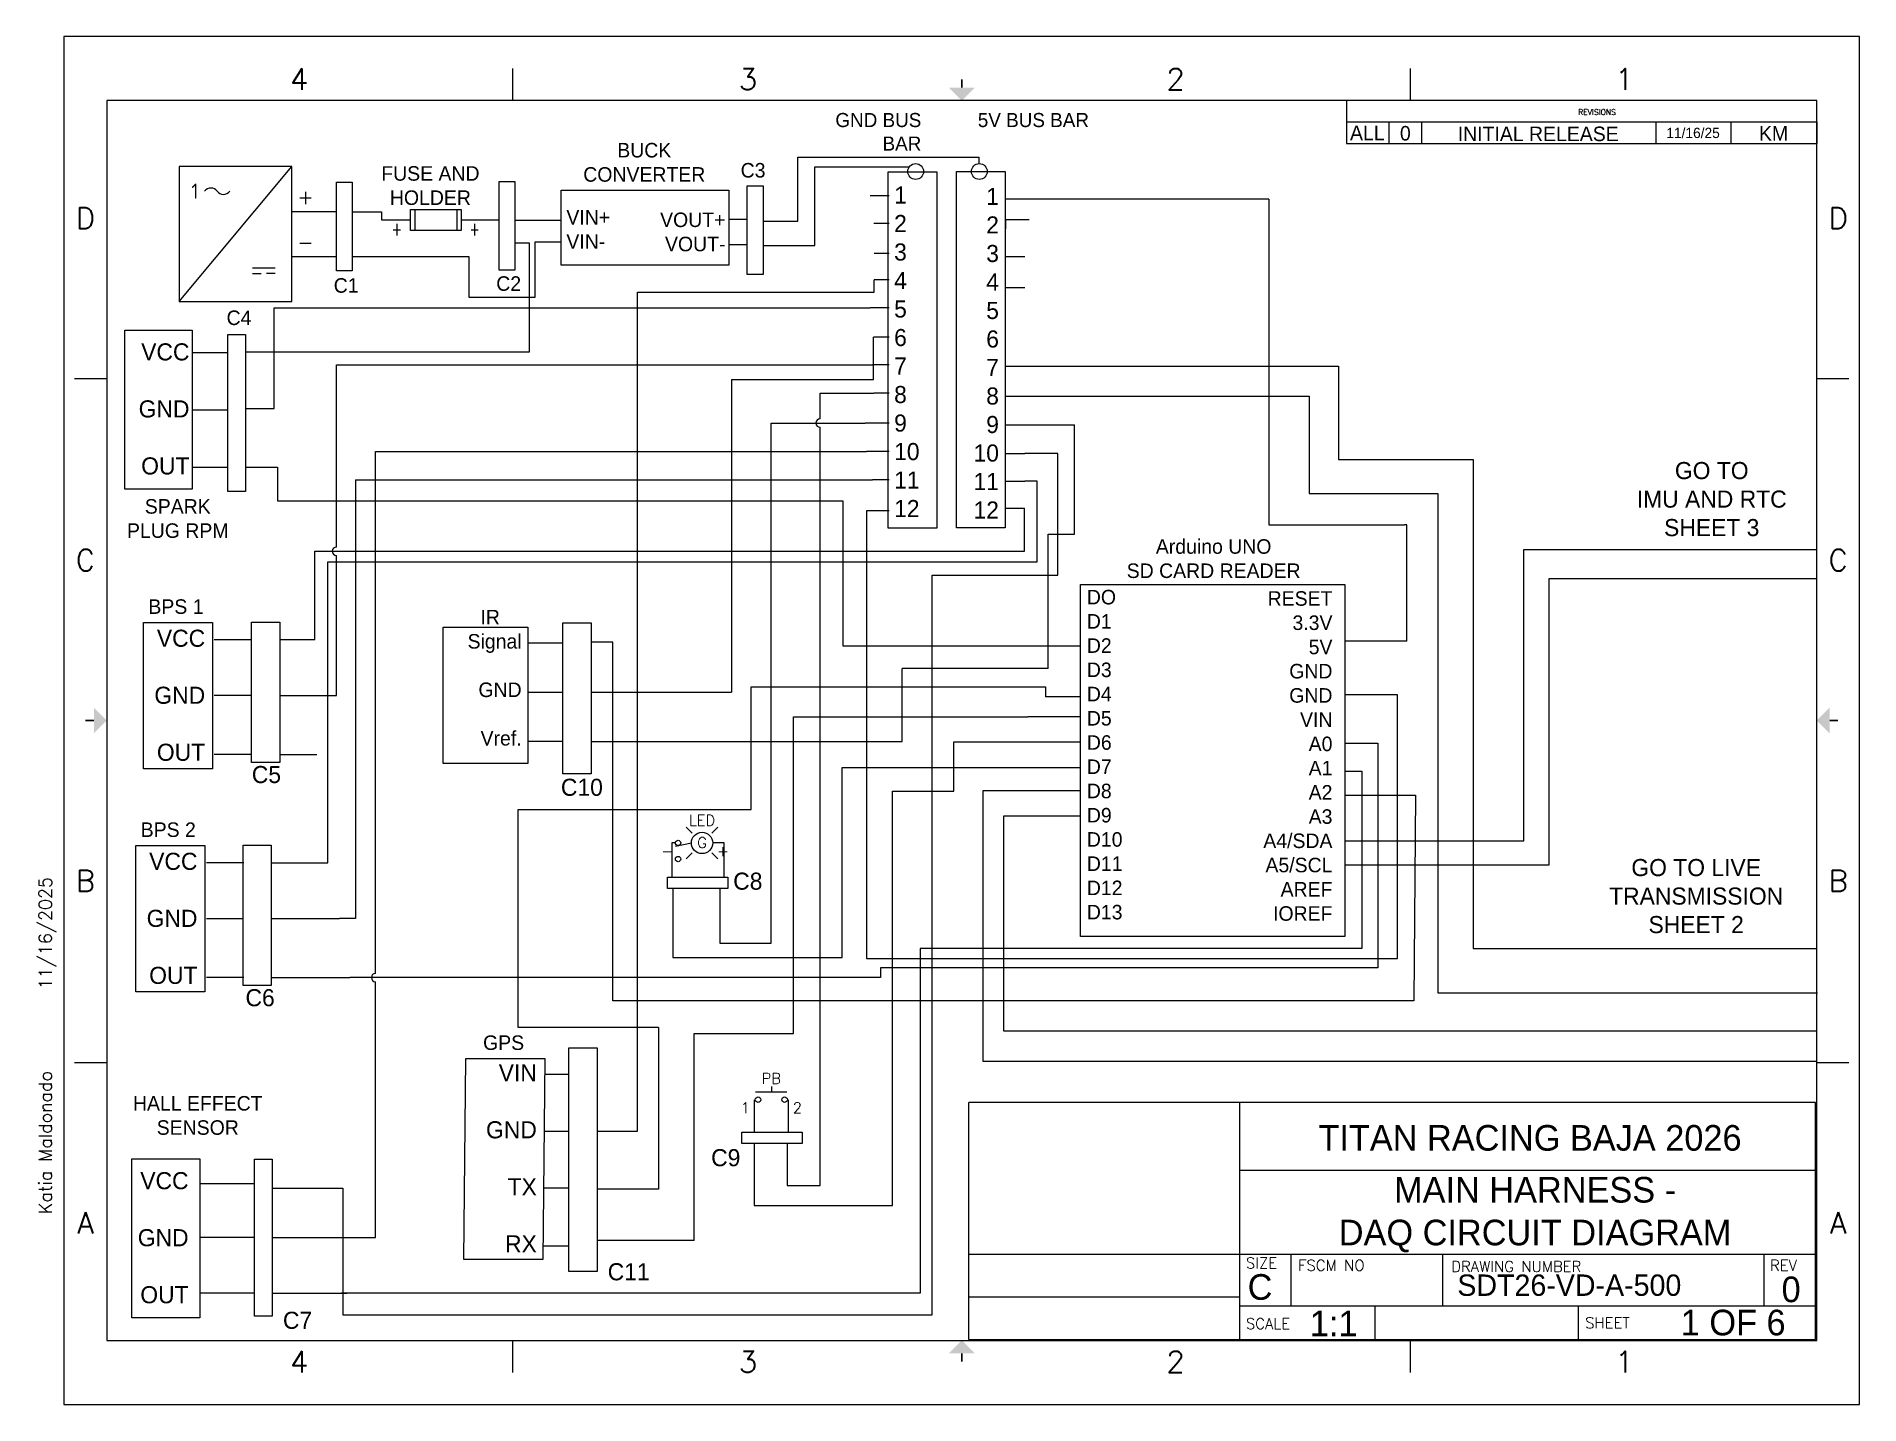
# Model space of a CAD drawing. Header units: inches. Extents: x -0.3 to 21, y 0 to 16.
import ezdxf
from ezdxf.enums import TextEntityAlignment as Align

# ---------------------------------------------------------------- set-up
doc = ezdxf.new("R2010")
doc.units = ezdxf.units.IN
doc.header["$MEASUREMENT"] = 0
for name, color, linetype in [('BLU_8AWG', 5, 'Continuous'), ('GRY_20AWG', 9, 'Continuous'), ('MISC', 2, 'Continuous'), ('SYMS', 7, 'Continuous'), ('TAGS', 250, 'Continuous'), ('TERMS', 5, 'Continuous'), ('Title Block', 7, 'Continuous'), ('Viewport', 7, 'Continuous'), ('W_12V_RED', 10, 'Continuous'), ('W_5V_ORANGE', 40, 'Continuous'), ('W_GND_BLACK', 250, 'Continuous'), ('W_SHIELD_GREEN', 3, 'Continuous'), ('W_SIG_PINK', 6, 'Continuous'), ('WHT_10AWG', 7, 'Continuous'), ('WHT_4AWG', 7, 'Continuous')]:
    doc.layers.add(name, color=color, linetype=linetype)
doc.styles.add('Roman', font='romans')
doc.styles.add('WD', font='romans.shx')
doc.styles.add('WD_IEC', font='isocp2.shx', dxfattribs={"width": 0.9, "height": 4})

# ---------------------------------------------------------------- blocks, each defined once
blk = doc.blocks.new('ANSI_border_C')
for p, q in [((20.5, 0.75), (20.5, 2.5)), ((14.25, 0.75), (20.5, 0.75))]:
    blk.add_line(p, q)
at = {"layer": 'Title Block'}
for p, q in [((0, 16), (0, 0)), ((21, 16), (0, 16)), ((21, 0), (21, 16)), ((5.25, 15.25), (5.25, 15.625)), ((15.75, 15.25), (15.75, 15.625)), ((0.5, 15.25), (0.5, 0.75)), ((20.5, 15.25), (0.5, 15.25)), ((15, 15.25), (15, 15)), ((20.5, 0.75), (20.5, 15.25)), ((15, 15), (20.5, 15)), ((0.125, 12), (0.5, 12)), ((20.5, 12), (20.875, 12)), ((0.125, 4), (0.5, 4)), ((20.5, 4), (20.875, 4)), ((0.5, 0.75), (20.5, 0.75)), ((5.25, 0.375), (5.25, 0.75)), ((15.75, 0.375), (15.75, 0.75)), ((0, 0), (21, 0))]:
    blk.add_line(p, q, dxfattribs=at)
at = {"layer": 'Title Block', "const_width": 0.02}
for points in [[(10.5, 15.5), (10.5, 15.4)], [(0.25, 8), (0.35, 8)], [(20.75, 8), (20.65, 8)], [(10.5, 0.5), (10.5, 0.6)]]:
    blk.add_lwpolyline(points, dxfattribs=at)
at = {"layer": 'Title Block'}
for points in [[(10.35, 15.4), (10.65, 15.4), (10.5, 15.25)], [(0.35, 7.85), (0.35, 8.15), (0.5, 8)], [(20.65, 7.85), (20.65, 8.15), (20.5, 8)], [(10.35, 0.6), (10.65, 0.6), (10.5, 0.75)]]:
    blk.add_solid(points, dxfattribs=at)
at = {"layer": 'Title Block', "style": 'Roman'}
for s, p in [('4', (2.75, 15.5)), ('3', (8, 15.5)), ('2', (13, 15.5)), ('1', (18.25, 15.5)), ('D', (0.25, 13.875)), ('D', (20.75, 13.875)), ('C', (0.25, 9.875)), ('C', (20.75, 9.875)), ('B', (0.25, 6.125)), ('B', (20.75, 6.125)), ('A', (0.25, 2.125)), ('A', (20.75, 2.125)), ('4', (2.75, 0.5)), ('3', (8, 0.5)), ('2', (13, 0.5)), ('1', (18.25, 0.5))]:
    blk.add_text(s, height=0.25, dxfattribs=at).set_placement(p, align=Align.MIDDLE_CENTER)
blk.add_text('REVISIONS', height=0.065, dxfattribs=at).set_placement((17.71, 15.083))
blk = doc.blocks.new('JIC_border_C')
blk.add_blockref('ANSI_border_C', (0, 0))
blk = doc.blocks.new('JIC_REVblock_C')
blk.add_line((0, 0), (0, -0.25))
at = {"layer": 'Title Block'}
for p, q in [((-5.5, 0), (-5.5, -0.25)), ((-5.5, 0), (0, 0)), ((-5, -0.25), (-5, 0)), ((-4.62, -0.25), (-4.62, 0)), ((-1.88, -0.25), (-1.88, 0)), ((-1, -0.25), (-1, 0)), ((-5.5, -0.25), (0, -0.25))]:
    blk.add_line(p, q, dxfattribs=at)
at = {"style": 'WD'}
for tag, p in [('ZONE', (-5.391, -0.16)), ('REV', (-4.92, -0.16)), ('DESCRIPTION', (-3.618, -0.16)), ('DATE', (-1.552, -0.16)), ('APPROVED', (-0.759, -0.16))]:
    blk.add_attdef(tag, p, '', height=0.065, dxfattribs=at)
at = {"style": 'WD', "flags": 1}
blk.add_attdef('WD_TB', (-4.505, -0.154), '', height=0.03, dxfattribs=at)
blk = doc.blocks.new('JIC_tblock_desc_C')
at = {"layer": 'Title Block'}
for p, q in [((-9.911, 2.784), (-0.008, 2.784)), ((-9.911, 0.008), (-9.911, 2.781)), ((-6.742, 0.008), (-6.742, 2.781)), ((-0.008, 0.008), (-0.008, 2.781)), ((-6.742, 1.989), (-0.008, 1.989)), ((-9.911, 1.006), (-0.008, 1.006)), ((-6.14, 0.404), (-6.14, 1.006)), ((-4.365, 0.404), (-4.365, 1.006)), ((-0.61, 0.404), (-0.61, 1.006)), ((-9.911, 0.507), (-6.742, 0.507)), ((-6.742, 0.404), (-0.008, 0.404)), ((-5.157, 0.008), (-5.157, 0.404)), ((-2.781, 0.008), (-2.781, 0.404)), ((-9.911, 0.008), (-0.008, 0.008))]:
    blk.add_line(p, q, dxfattribs=at)
at = {"color": 0, "style": 'Roman', "flags": 8}
for tag, p in [('FNAME', (-20.636, 6.819)), ('REVDATE', (-20.636, 4.106)), ('USER', (-20.636, 1.477))]:
    blk.add_attdef(tag, p, '', height=0.15, rotation=90, dxfattribs=at)
at = {"layer": 'Title Block', "style": 'WD'}
for s, height, p in [('SIZE', 0.1268, (-6.669, 0.966)), ('FSCM NO', 0.1268, (-6.059, 0.939)), ('DRAWING NUMBER', 0.12676, (-4.268, 0.926)), ('REV', 0.1268, (-0.54, 0.939)), ('SCALE', 0.1268, (-6.669, 0.258)), ('SHEET', 0.1268, (-2.702, 0.267))]:
    blk.add_text(s, height=height, dxfattribs=at).set_placement(p, align=Align.TOP_LEFT)
for tag, p in [('PROJDESC', (-3.375, 2.385)), ('TITLE1', (-3.375, 1.743)), ('TITLE2', (-3.375, 1.252))]:
    blk.add_attdef(tag, text='', height=0.127, dxfattribs=at).set_placement(p, align=Align.CENTER)
for tag, p in [('FSCM_NO', (-5.396, 0.541)), ('DWG_NO', (-2.636, 0.541)), ('SIZE', (-6.603, 0.515)), ('REV', (-0.427, 0.488)), ('SCALE', (-5.766, 0.117)), ('SHEET', (-1.407, 0.155))]:
    blk.add_attdef(tag, p, '', height=0.103, dxfattribs=at)
at = {"layer": 'Title Block', "style": 'WD', "flags": 1}
blk.add_attdef('WD_TB', (-8.833, 0.289), '', height=0.136, dxfattribs=at)
blk = doc.blocks.new('HPW1_1PH')
for p, q in [((0, -0.967), (0.967, 0.193)), ((0.629, -0.677), (0.823, -0.677)), ((0.629, -0.725), (0.702, -0.725)), ((0.823, -0.725), (0.75, -0.725))]:
    blk.add_line(p, q)
blk.add_lwpolyline([(0.967, 0.193), (0, 0.193), (0, -0.967), (0.967, -0.967)], close=True)
for centre, start, end in [((0.271, -0.06), 36.8699, 143.1301), ((0.379, 0.021), 216.8699, 323.1301)]:
    blk.add_arc(centre, 0.0677, start, end)
at = {"style": 'WD_IEC'}
blk.add_text('1', height=0.13, dxfattribs=at).set_placement((0.163, -0.019), align=Align.MIDDLE_RIGHT)
at = {"style": 'WD', "width": 0.7}
for tag, p in [('INST', (0.484, 0.656)), ('LOC', (0.484, 0.469)), ('RATING1', (0.484, -1.188)), ('DESC1', (0.484, -1.375)), ('DESC2', (0.484, -1.562)), ('DESC3', (0.484, -1.75))]:
    blk.add_attdef(tag, text='', height=0.125, dxfattribs=at).set_placement(p, align=Align.CENTER)
at = {"style": 'WD'}
blk.add_attdef('TAG1', text='', height=0.125, dxfattribs=at).set_placement((0.484, 0.281), align=Align.CENTER)
at = {"style": 'WD', "flags": 8}
for tag, p in [('TERM01', (-0.062, 0.062)), ('TERM02', (-0.062, -0.325)), ('TERM03', (-0.062, -0.712))]:
    blk.add_attdef(tag, text='', height=0.125, dxfattribs=at).set_placement(p, align=Align.RIGHT)
at = {"style": 'WD', "flags": 9}
for tag, p in [('MFG', (0.484, 0.16)), ('ASSYCODE', (0.484, 0.114)), ('FAMILY', (0.484, 0.09)), ('CAT', (0.484, 0.138))]:
    blk.add_attdef(tag, text='', height=0.0155, dxfattribs=at).set_placement(p, align=Align.CENTER)
at = {"style": 'WD'}
for tag, p, height, flags in [('X4TERM01', (0, 0), 0.0193, 1), ('TERM04', (1.014, -0.132), 0.125, 8), ('X1TERM04', (0.967, -0.193), 0.0193, 1), ('X4TERM02', (0, -0.387), 0.0193, 1), ('TERM05', (1.014, -0.519), 0.125, 8), ('X1TERM05', (0.967, -0.58), 0.0193, 1), ('X4TERM03', (0, -0.774), 0.0193, 1)]:
    blk.add_attdef(tag, p, '', height=height, dxfattribs=dict(at, flags=flags))
blk = doc.blocks.new('HFU1')
for p, q in [((-0.188, -0.078), (-0.188, 0.078)), ((-0.188, 0.078), (0.188, 0.078)), ((-0.156, 0.078), (-0.156, -0.078)), ((0.156, 0.078), (0.156, -0.078)), ((0.188, 0.078), (0.188, -0.078)), ((0.188, -0.078), (-0.188, -0.078))]:
    blk.add_line(p, q)
at = {"style": 'WD', "width": 0.7}
for tag, p in [('INST', (0, 0.422)), ('LOC', (0, 0.266)), ('TAG1', (0, 0.125))]:
    blk.add_attdef(tag, text='', height=0.125, dxfattribs=at).set_placement(p, align=Align.CENTER)
at = {"linetype": 'Continuous', "style": 'WD', "flags": 9}
for tag, p in [('ASSYCODE', (0.157, 0.251)), ('MFG', (0.156, 0.083)), ('CAT', (0.156, 0.102))]:
    blk.add_attdef(tag, text='', height=0.01, dxfattribs=at).set_placement(p, align=Align.CENTER)
at = {"style": 'WD'}
for tag, p, height, flags in [('X4TERM01', (-0.188, 0), 0.0109, 1), ('FAMILY', (0.129, 0.108), 0.01, 9), ('X1TERM02', (0.188, 0), 0.0109, 1)]:
    blk.add_attdef(tag, p, '', height=height, dxfattribs=dict(at, flags=flags))
at = {"style": 'WD', "width": 0.7}
blk.add_attdef('RATING1', text='', height=0.0938, dxfattribs=at).set_placement((0, 0), align=Align.MIDDLE_CENTER)
at = {"style": 'WD'}
for tag, p in [('X2LINK', (0, 0.109)), ('X8LINK', (0, -0.109))]:
    blk.add_attdef(tag, p, '', height=0.01, dxfattribs=at)
at = {"linetype": 'Continuous', "style": 'WD', "width": 0.7, "flags": 8}
blk.add_attdef('TERM01', text='', height=0.1, dxfattribs=at).set_placement((-0.25, -0.016), align=Align.TOP_RIGHT)
blk.add_attdef('TERM02', text='', height=0.1, dxfattribs=at).set_placement((0.25, -0.016), align=Align.TOP_LEFT)
at = {"style": 'WD', "width": 0.7}
for tag, p in [('DESC1', (0.047, -0.234)), ('DESC2', (0.047, -0.391)), ('DESC3', (0.047, -0.547))]:
    blk.add_attdef(tag, text='', height=0.125, dxfattribs=at).set_placement(p, align=Align.MIDDLE_LEFT)
blk = doc.blocks.new('HLT1GP')
for p, q in [((-0.115, 0.115), (-0.186, 0.186)), ((0.115, 0.115), (0.186, 0.186)), ((-0.125, -0.003), (-0.31, -0.043)), ((-0.115, -0.115), (-0.186, -0.186)), ((0.115, -0.115), (0.186, -0.186))]:
    blk.add_line(p, q)
for centre, radius in [((-0.281, 0), 0.0312), ((0, 0), 0.125), ((-0.281, -0.188), 0.0312)]:
    blk.add_circle(centre, radius)
at = {"style": 'WD', "width": 0.7}
for tag, p in [('INST', (0.006, 0.528)), ('LOC', (0.006, 0.359))]:
    blk.add_attdef(tag, text='', height=0.125, dxfattribs=at).set_placement(p, align=Align.CENTER)
at = {"style": 'WD'}
for tag, p in [('TAG1', (0, 0.202)), ('COLOR', (0, -0.058))]:
    blk.add_attdef(tag, text='', height=0.125, dxfattribs=at).set_placement(p, align=Align.CENTER)
at = {"style": 'WD', "flags": 1}
for tag, p in [('X4TERM01', (-0.312, 0)), ('X1TERM02', (0.125, 0)), ('X4TERM03', (-0.312, -0.188))]:
    blk.add_attdef(tag, p, '', height=0.0125, dxfattribs=at)
at = {"linetype": 'Continuous', "style": 'WD', "flags": 9}
blk.add_attdef('ASSYCODE', text='', height=0.01, dxfattribs=at).set_placement((0, 0.099), align=Align.CENTER)
at = {"style": 'WD', "flags": 9}
blk.add_attdef('FAMILY', text='', height=0.01, dxfattribs=at).set_placement((-0.005, 0.161), align=Align.CENTER)
at = {"linetype": 'Continuous', "style": 'WD', "flags": 1}
for tag, p in [('MFG', (0, 0.121)), ('CAT', (0, 0.14))]:
    blk.add_attdef(tag, text='', height=0.01, dxfattribs=at).set_placement(p, align=Align.MIDDLE)
at = {"style": 'WD'}
for tag, p, width in [('DESC1', (1.125, 0), 0.9), ('WDTAGALT', (1.125, -0.312), 0.7)]:
    blk.add_attdef(tag, p, '', height=0.125, dxfattribs=dict(at, width=width))
at = {"linetype": 'Continuous', "style": 'WD', "flags": 8}
for tag, p in [('TERM01', (-0.338, -0.031)), ('TERM03', (-0.338, -0.219))]:
    blk.add_attdef(tag, text='', height=0.125, dxfattribs=at).set_placement(p, align=Align.TOP_RIGHT)
blk.add_attdef('TERM02', text='', height=0.125, dxfattribs=at).set_placement((0.175, -0.031), align=Align.TOP_LEFT)
at = {"style": 'WD', "width": 0.9}
blk.add_attdef('DESC2', text='', height=0.125, dxfattribs=at).set_placement((1.125, -0.031), align=Align.TOP_LEFT)
blk = doc.blocks.new('HPB11')
for p, q in [((-0.185, 0.094), (0.18, 0.094)), ((0, 0.156), (0, 0.094))]:
    blk.add_line(p, q)
for centre in [(-0.155, 0), (0.155, 0)]:
    blk.add_circle(centre, 0.0322)
at = {"style": 'WD', "width": 0.7}
for tag, p in [('INST', (0, 0.826)), ('LOC', (0, 0.656)), ('DESC1', (0, 0.5)), ('DESC2', (0, 0.344)), ('XREF', (0, -0.219))]:
    blk.add_attdef(tag, text='', height=0.125, dxfattribs=at).set_placement(p, align=Align.CENTER)
at = {"style": 'WD'}
blk.add_attdef('TAG1', text='', height=0.125, dxfattribs=at).set_placement((0, 0.188), align=Align.CENTER)
for tag, p in [('X2LINK', (0, 0.219)), ('X8LINK', (0, 0))]:
    blk.add_attdef(tag, p, '', height=0.01, dxfattribs=at)
for tag, p, flags in [('X4TERM01', (-0.188, 0), 1), ('X1TERM02', (0.188, 0), 1), ('FAMILY', (0.205, 0.152), 9), ('CONTACT', (0.205, 0.136), 1)]:
    blk.add_attdef(tag, p, '', height=0.01, dxfattribs=dict(at, flags=flags))
at = {"linetype": 'Continuous', "style": 'WD', "flags": 9}
for tag, p in [('ASSYCODE', (0.23, 0.071)), ('MFG', (0.228, 0.089)), ('CAT', (0.23, 0.108))]:
    blk.add_attdef(tag, text='', height=0.01, dxfattribs=at).set_placement(p, align=Align.CENTER)
at = {"linetype": 'Continuous', "style": 'WD', "flags": 8}
blk.add_attdef('TERM01', text='', height=0.125, dxfattribs=at).set_placement((-0.25, -0.031), align=Align.TOP_RIGHT)
blk.add_attdef('TERM02', text='', height=0.125, dxfattribs=at).set_placement((0.25, -0.031), align=Align.TOP_LEFT)

msp = doc.modelspace()

# ---------------------------------------------------------------- linework, layer by layer
for points in [[(9.64, 14.415), (10.21, 14.415), (10.21, 10.251), (9.64, 10.251)], [(10.437, 14.419), (11.008, 14.419), (11.008, 10.255), (10.437, 10.255)], [(5.814, 14.204), (7.776, 14.204), (7.776, 13.324), (5.814, 13.324)]]:
    msp.add_lwpolyline(points, close=True)
for centre in [(9.961, 14.42), (10.706, 14.421)]:
    msp.add_circle(centre, 0.0924)
at = {"layer": 'BLU_8AWG'}
msp.add_line((1.501, 10.962), (1.918, 10.962), dxfattribs=at)
at = {"layer": 'GRY_20AWG'}
for p, q in [((11.011, 13.857), (11.011, 13.75)), ((20.502, 9.999), (20.502, 10.025)), ((7.151, 6.568), (7.109, 6.568)), ((7.723, 6.568), (7.588, 6.568)), ((5.621, 3.864), (5.9, 3.864))]:
    msp.add_line(p, q, dxfattribs=at)
at = {"layer": 'SYMS'}
for points in [[(3.188, 14.297), (3.372, 14.297), (3.372, 13.26), (3.188, 13.26)], [(5.088, 14.305), (5.272, 14.305), (5.272, 13.268), (5.088, 13.268)], [(7.992, 14.255), (8.177, 14.255), (8.177, 13.218), (7.992, 13.218)], [(1.915, 12.514), (2.122, 12.514), (2.122, 10.679), (1.915, 10.679)], [(2.192, 9.151), (2.523, 9.151), (2.523, 7.509), (2.192, 7.509)], [(4.435, 9.091), (5.426, 9.091), (5.426, 7.497), (4.435, 7.497)], [(5.833, 9.142), (6.164, 9.142), (6.164, 7.377), (5.833, 7.377)], [(2.094, 6.541), (2.425, 6.541), (2.425, 4.899), (2.094, 4.899)], [(7.059, 6.167), (7.764, 6.167), (7.764, 6.036), (7.059, 6.036)], [(5.905, 4.172), (6.236, 4.172), (6.236, 1.557), (5.905, 1.557)], [(4.701, 4.048), (5.623, 4.048), (5.599, 1.698), (4.677, 1.698)], [(7.929, 3.184), (8.634, 3.184), (8.634, 3.053), (7.929, 3.053)], [(2.227, 2.869), (2.434, 2.869), (2.434, 1.034), (2.227, 1.034)]]:
    msp.add_lwpolyline(points, close=True, dxfattribs=at)
at = {"layer": 'W_12V_RED'}
for p, q in [((2.666, 13.954), (3.185, 13.954)), ((3.372, 13.95), (3.713, 13.95)), ((3.713, 13.95), (3.713, 13.855)), ((3.713, 13.855), (4.054, 13.855)), ((4.644, 13.855), (5.084, 13.855)), ((5.272, 13.852), (5.814, 13.852)), ((5.443, 13.583), (5.272, 13.583)), ((5.443, 12.311), (5.443, 13.583)), ((1.501, 12.305), (1.914, 12.305)), ((2.122, 12.311), (5.443, 12.311))]:
    msp.add_line(p, q, dxfattribs=at)
at = {"layer": 'W_5V_ORANGE'}
for p, q in [((8.582, 13.839), (8.582, 14.589)), ((8.582, 14.589), (10.701, 14.589)), ((10.701, 14.589), (10.701, 14.513)), ((14.091, 14.099), (11.007, 14.099)), ((14.091, 14.099), (14.091, 10.289)), ((7.776, 13.863), (7.988, 13.863)), ((8.177, 13.839), (8.582, 13.839)), ((11.287, 13.857), (11.011, 13.857)), ((11.008, 13.428), (11.237, 13.428)), ((11.008, 13.063), (11.237, 13.063)), ((11.008, 12.143), (14.906, 12.143)), ((14.906, 12.143), (14.906, 11.052)), ((11.008, 11.794), (14.564, 11.794)), ((14.564, 11.794), (14.564, 10.654)), ((11.008, 11.458), (11.819, 11.458)), ((11.819, 10.179), (11.819, 11.458)), ((11.008, 11.122), (11.237, 11.122)), ((11.623, 11.122), (11.237, 11.122)), ((11.623, 9.7), (11.623, 11.122)), ((14.906, 11.052), (16.481, 11.052)), ((16.481, 11.052), (16.481, 5.334)), ((11.008, 10.798), (11.237, 10.798)), ((11.381, 10.798), (11.237, 10.798)), ((11.381, 9.856), (11.381, 10.798)), ((11.008, 10.482), (11.233, 10.482)), ((11.233, 9.979), (11.233, 10.482)), ((14.564, 10.654), (16.067, 10.654)), ((16.067, 10.654), (16.067, 4.814)), ((14.091, 10.289), (15.677, 10.289)), ((15.706, 10.289), (15.677, 10.289)), ((15.706, 8.927), (15.706, 10.289)), ((11.509, 8.61), (11.509, 10.179)), ((11.509, 10.179), (11.819, 10.179)), ((2.935, 8.946), (2.935, 9.979)), ((2.935, 9.979), (11.233, 9.979)), ((3.087, 6.336), (3.087, 9.856)), ((3.087, 9.856), (11.381, 9.856)), ((10.155, 1.05), (10.155, 9.7)), ((10.155, 9.7), (11.623, 9.7)), ((1.757, 8.949), (2.193, 8.949)), ((2.522, 8.946), (2.935, 8.946)), ((15.706, 8.927), (14.976, 8.927)), ((11.509, 8.61), (9.804, 8.61)), ((9.804, 8.323), (9.804, 8.61)), ((9.804, 7.755), (9.804, 8.323)), ((5.422, 7.759), (5.831, 7.759)), ((6.164, 7.755), (9.804, 7.755)), ((1.667, 6.34), (2.103, 6.34)), ((2.432, 6.336), (3.087, 6.336)), ((16.481, 5.334), (20.497, 5.334)), ((16.067, 4.814), (20.509, 4.814)), ((1.59, 2.587), (2.225, 2.587)), ((2.434, 2.532), (3.261, 2.532)), ((3.261, 2.532), (3.261, 1.05)), ((3.261, 1.05), (10.155, 1.05))]:
    msp.add_line(p, q, dxfattribs=at)
at = {"layer": 'W_GND_BLACK'}
for p, q in [((8.783, 13.555), (8.783, 14.474)), ((8.783, 14.474), (9.888, 14.474)), ((9.653, 14.137), (9.429, 14.137)), ((9.653, 13.814), (9.47, 13.814)), ((5.512, 13.598), (5.808, 13.598)), ((5.512, 12.951), (5.512, 13.598)), ((7.776, 13.566), (7.992, 13.566)), ((8.177, 13.555), (8.783, 13.555)), ((9.653, 13.46), (9.477, 13.46)), ((2.666, 13.427), (3.185, 13.427)), ((3.372, 13.426), (4.735, 13.426)), ((4.735, 13.426), (4.735, 12.951)), ((6.708, 3.196), (6.708, 13.009)), ((6.708, 13.009), (9.477, 13.009)), ((9.653, 13.153), (9.477, 13.153)), ((9.477, 13.009), (9.477, 13.153)), ((2.457, 11.649), (2.457, 12.827)), ((2.457, 12.827), (9.429, 12.827)), ((4.735, 12.951), (5.512, 12.951)), ((9.653, 12.827), (9.429, 12.827)), ((9.653, 12.485), (9.469, 12.485)), ((9.469, 11.99), (9.469, 12.485)), ((3.188, 10.029), (3.188, 12.159)), ((3.188, 12.159), (9.457, 12.159)), ((9.653, 12.159), (9.457, 12.159)), ((7.806, 11.99), (9.469, 11.99)), ((7.806, 11.99), (7.806, 8.33)), ((8.844, 11.529), (8.844, 11.829)), ((8.844, 11.829), (9.473, 11.829)), ((9.653, 11.829), (9.473, 11.829)), ((1.501, 11.634), (1.917, 11.634)), ((2.122, 11.649), (2.457, 11.649)), ((8.271, 5.397), (8.271, 11.479)), ((8.271, 11.479), (9.369, 11.479)), ((8.844, 2.562), (8.844, 11.429)), ((9.653, 11.479), (9.369, 11.479)), ((3.645, 5.043), (3.645, 11.146)), ((3.645, 11.146), (9.385, 11.146)), ((9.653, 11.146), (9.385, 11.146)), ((3.409, 10.816), (9.457, 10.816)), ((3.409, 10.816), (3.409, 5.683)), ((9.653, 10.816), (9.457, 10.816)), ((9.653, 10.451), (9.385, 10.451)), ((9.385, 10.451), (9.385, 5.217)), ((3.188, 8.293), (3.188, 9.929)), ((5.421, 8.331), (5.829, 8.331)), ((6.164, 8.33), (7.806, 8.33)), ((1.757, 8.296), (2.187, 8.296)), ((2.523, 8.293), (3.188, 8.293)), ((15.453, 8.3), (14.978, 8.3)), ((15.595, 8.3), (15.453, 8.3)), ((15.595, 5.217), (15.595, 8.3)), ((7.723, 6.169), (7.723, 6.568)), ((7.671, 6.036), (7.671, 5.397)), ((1.667, 5.686), (2.098, 5.686)), ((2.433, 5.683), (3.224, 5.683)), ((3.409, 5.683), (3.224, 5.683)), ((7.671, 5.397), (8.271, 5.397)), ((9.385, 5.217), (15.595, 5.217)), ((3.645, 1.952), (3.645, 4.943)), ((8.468, 3.565), (8.468, 3.184)), ((5.614, 3.198), (5.9, 3.198)), ((6.236, 3.196), (6.708, 3.196)), ((8.458, 3.053), (8.458, 2.562)), ((8.458, 2.562), (8.844, 2.562)), ((1.59, 1.959), (2.229, 1.959)), ((2.434, 1.952), (3.645, 1.952))]:
    msp.add_line(p, q, dxfattribs=at)
for centre in [(8.844, 11.479), (3.188, 9.979), (3.645, 4.993)]:
    msp.add_arc(centre, 0.05, 90, 270, dxfattribs=at)
at = {"layer": 'W_SHIELD_GREEN'}
for p, q in [((2.122, 10.963), (2.498, 10.963)), ((2.498, 10.963), (2.498, 10.571)), ((2.498, 10.571), (9.111, 10.571)), ((9.111, 10.571), (9.111, 8.872)), ((9.111, 8.872), (11.889, 8.872))]:
    msp.add_line(p, q, dxfattribs=at)
at = {"layer": 'W_SIG_PINK'}
for p, q in [((17.072, 6.591), (17.072, 9.999)), ((17.072, 9.999), (20.502, 9.999)), ((17.371, 6.313), (17.371, 9.659)), ((17.371, 9.659), (20.494, 9.659)), ((5.426, 8.909), (5.83, 8.909)), ((6.42, 8.916), (6.165, 8.916)), ((6.42, 7.967), (6.42, 8.916)), ((8.037, 6.958), (8.037, 8.395)), ((8.037, 8.395), (11.48, 8.395)), ((11.48, 8.395), (11.48, 8.278)), ((11.889, 8.278), (11.48, 8.278)), ((6.42, 4.72), (6.42, 7.965)), ((8.533, 4.338), (8.533, 8.042)), ((8.533, 8.042), (11.274, 8.042)), ((11.889, 8.042), (11.274, 8.042)), ((10.408, 7.174), (10.408, 7.752)), ((10.408, 7.752), (11.885, 7.752)), ((14.979, 7.735), (15.368, 7.735)), ((15.368, 7.735), (15.368, 5.106)), ((1.757, 7.607), (2.192, 7.607)), ((2.523, 7.602), (2.959, 7.602)), ((9.103, 5.227), (9.103, 7.451)), ((9.103, 7.451), (11.887, 7.451)), ((14.979, 7.406), (15.181, 7.406)), ((15.181, 7.406), (15.181, 5.334)), ((9.69, 2.328), (9.69, 7.174)), ((9.69, 7.174), (10.408, 7.174)), ((11.889, 7.177), (10.746, 7.177)), ((10.746, 7.177), (10.746, 4.015)), ((14.979, 7.128), (15.806, 7.128)), ((15.806, 7.128), (15.789, 4.72)), ((5.313, 4.41), (5.313, 6.958)), ((5.313, 6.958), (8.037, 6.958)), ((11.889, 6.883), (10.987, 6.883)), ((10.987, 6.883), (10.987, 4.371)), ((7.109, 6.568), (7.109, 6.171)), ((14.979, 6.591), (17.072, 6.591)), ((14.979, 6.313), (17.371, 6.313)), ((7.12, 6.036), (7.12, 5.227)), ((15.181, 5.334), (10.012, 5.334)), ((10.012, 5.334), (10.012, 1.304)), ((7.12, 5.227), (9.103, 5.227)), ((1.667, 4.998), (2.102, 4.998)), ((2.433, 4.993), (3.344, 4.993)), ((9.55, 4.993), (3.344, 4.993)), ((15.368, 5.106), (9.55, 5.106)), ((9.55, 5.106), (9.55, 4.993)), ((15.789, 4.72), (6.42, 4.72)), ((6.955, 4.41), (5.313, 4.41)), ((6.955, 4.41), (6.955, 2.518)), ((7.372, 1.917), (7.372, 4.338)), ((7.372, 4.338), (8.533, 4.338)), ((10.987, 4.371), (20.5, 4.371)), ((10.746, 4.015), (20.494, 4.015)), ((8.077, 3.374), (8.077, 3.565)), ((8.077, 3.184), (8.077, 3.374)), ((8.073, 3.053), (8.073, 2.328)), ((5.607, 2.535), (5.903, 2.535)), ((6.955, 2.518), (6.236, 2.518)), ((8.073, 2.328), (9.69, 2.328)), ((5.6, 1.855), (5.903, 1.855)), ((7.372, 1.917), (6.238, 1.917)), ((1.59, 1.308), (2.222, 1.308)), ((2.434, 1.304), (3.31, 1.304)), ((3.949, 1.304), (3.246, 1.304)), ((10.012, 1.304), (3.949, 1.304))]:
    msp.add_line(p, q, dxfattribs=at)
at = {"layer": 'WHT_10AWG'}
for points in [[(0.931, 9.148), (1.738, 9.148), (1.738, 7.435), (0.931, 7.435)], [(0.841, 6.538), (1.648, 6.538), (1.648, 4.826), (0.841, 4.826)]]:
    msp.add_lwpolyline(points, close=True, dxfattribs=at)
at = {"layer": 'WHT_4AWG'}
for points in [[(0.71, 12.565), (1.501, 12.565), (1.501, 10.706), (0.71, 10.706)], [(11.889, 9.59), (14.979, 9.59), (14.979, 5.473), (11.889, 5.473)], [(0.793, 2.873), (1.59, 2.873), (1.59, 1.013), (0.793, 1.013)]]:
    msp.add_lwpolyline(points, close=True, dxfattribs=at)

# ---------------------------------------------------------------- block references
msp.add_blockref('JIC_REVblock_C', (20.5, 15))
ref = msp.add_blockref('JIC_tblock_desc_C', (20.493, 0.752))
ref.add_attrib('USER', 'Katia Maldonado', (-0.143, 2.229), dxfattribs={"color": 0, "height": 0.15, "rotation": 90, "style": 'Roman', "flags": 8})
ref.add_attrib('REVDATE', '11/16/2025', (-0.143, 4.858), dxfattribs={"color": 0, "height": 0.15, "rotation": 90, "style": 'Roman', "flags": 8})
at = {"layer": 'SYMS'}
ref = msp.add_blockref('HPW1_1PH', (1.349, 14.217), dxfattribs=dict(at, xscale=1.362109666084482, yscale=1.362109666084482, zscale=1.362109666084482))
ref.add_attrib('TERM04', '+', (2.73, 14.038), dxfattribs={"layer": 'TERMS', "height": 0.17, "style": 'WD', "flags": 8})
ref.add_attrib('TERM05', '-', (2.73, 13.511), dxfattribs={"layer": 'TERMS', "height": 0.17, "style": 'WD', "flags": 8})
ref = msp.add_blockref('HFU1', (4.349, 13.855), dxfattribs=dict(at, xscale=1.572739187418087, yscale=1.572739187418087, zscale=1.572739187418087))
ref.add_attrib('TERM02', '+', dxfattribs={"layer": 'TERMS', "linetype": 'Continuous', "height": 0.157, "style": 'WD', "width": 0.7, "flags": 8}).set_placement((4.742, 13.83), align=Align.TOP_LEFT)
ref.add_attrib('TERM01', '+', dxfattribs={"layer": 'TERMS', "linetype": 'Continuous', "height": 0.157, "style": 'WD', "width": 0.7, "flags": 8}).set_placement((3.955, 13.83), align=Align.TOP_RIGHT)
ref = msp.add_blockref('HLT1GP', (7.463, 6.568), dxfattribs=at)
ref.add_attrib('TERM02', '+', dxfattribs={"layer": 'TERMS', "linetype": 'Continuous', "height": 0.125, "style": 'WD', "flags": 8}).set_placement((7.638, 6.537), align=Align.TOP_LEFT)
ref.add_attrib('TERM01', '-', dxfattribs={"layer": 'TERMS', "linetype": 'Continuous', "height": 0.125, "style": 'WD', "flags": 8}).set_placement((7.125, 6.537), align=Align.TOP_RIGHT)
ref.add_attrib('TAG1', 'LED', dxfattribs={"layer": 'TAGS', "height": 0.125, "style": 'WD'}).set_placement((7.463, 6.77), align=Align.CENTER)
ref.add_attrib('COLOR', 'G', dxfattribs={"layer": 'MISC', "height": 0.125, "style": 'WD'}).set_placement((7.463, 6.51), align=Align.CENTER)
ref = msp.add_blockref('HPB11', (8.273, 3.565), dxfattribs=at)
ref.add_attrib('TAG1', 'PB', dxfattribs={"layer": 'TAGS', "height": 0.125, "style": 'WD'}).set_placement((8.273, 3.752), align=Align.CENTER)
ref.add_attrib('TERM02', '2', dxfattribs={"layer": 'TERMS', "linetype": 'Continuous', "height": 0.125, "style": 'WD', "flags": 8}).set_placement((8.523, 3.533), align=Align.TOP_LEFT)
ref.add_attrib('TERM01', '1', dxfattribs={"layer": 'TERMS', "linetype": 'Continuous', "height": 0.125, "style": 'WD', "flags": 8}).set_placement((8.023, 3.533), align=Align.TOP_RIGHT)
at = {"layer": 'Viewport'}
msp.add_blockref('JIC_border_C', (0, 0), dxfattribs=at)

# ---------------------------------------------------------------- texts
at = {"layer": 'TAGS', "attachment_point": 1}
for s, width, gutter_width, heights, insert, char_height in [('\\pxqr;GND BUS BAR', 1.16928, 1, [0], (8.858, 15.105), 0.165), ('\\pxql;5V BUS BAR', 1.57588, 1, [0], (10.688, 15.105), 0.165), ('ALL', 0.47497, 1, [0], (15.041, 14.957), 0.17), ('\\pxqc;0', 0.35192, 1, [0], (15.512, 14.953), 0.17), ('\\pxqc;INITIAL RELEASE', 2.6902, 1, [0], (15.897, 14.946), 0.17), ('\\pxqc;11/16/25', 0.84826, 1, [0.175], (18.629, 14.932), 0.12), ('\\pxqc;KM', 0.95421, 1, [0], (19.517, 14.951), 0.17), ('C3', 0.24073, 1, [0], (7.914, 14.52), 0.17), ('C1', 0.24073, 1, [0], (3.155, 13.173), 0.17), ('C2', 0.24073, 1, [0], (5.056, 13.195), 0.17), ('C4', 0.24073, 1, [0], (1.902, 12.795), 0.17), ('\\pxqc;GO TO\\PIMU AND RTC\\PSHEET 3', 2.84846, 1.691, [1.001], (17.847, 11.023), 0.2), ('\\pxqc;SPARK \\PPLUG RPM', 1.48753, 1, [0], (0.587, 10.589), 0.17), ('\\pxqc;Arduino UNO ^JSD CARD READER', 3.24608, 1, [0], (11.823, 10.12), 0.17), ('\\pxqc;BPS 1', 0.88344, 1, [0], (0.868, 9.417), 0.17), ('\\pxqc;IR', 0.88344, 1, [0], (4.543, 9.294), 0.17), ('C5', 0.24073, 1, [0], (2.197, 7.468), 0.2), ('C10', 0.24073, 1, [0], (5.812, 7.319), 0.2), ('\\pxqc;BPS 2', 0.88344, 1, [0], (0.778, 6.808), 0.17), ('C8', 0.24073, 1, [0], (7.827, 6.221), 0.2), ('\\pxqc;GO TO LIVE\\PTRANSMISSION\\PSHEET 2', 2.84846, 1.691, [1.001], (17.665, 6.38), 0.2), ('C6', 0.24073, 1, [0], (2.123, 4.858), 0.2), ('\\pxqc;GPS', 0.88344, 1, [0], (4.7, 4.317), 0.17), ('\\pxqc;HALL EFFECT\\PSENSOR', 1.90204, 1, [0], (0.614, 3.608), 0.17), ('\\pxqc;TITAN RACING BAJA 2026', 6.65558, 1, [0.745], (13.818, 3.269), 0.3), ('C9', 0.24073, 1, [0], (7.569, 2.987), 0.2), ('\\pxqc;MAIN HARNESS -\\PDAQ CIRCUIT DIAGRAM', 6.70059, 1, [0], (13.855, 2.662), 0.3), ('C11', 0.24073, 1, [0], (6.359, 1.653), 0.2), ('\\pxqc;C', 0.56865, 1, [0], (13.704, 1.525), 0.3), ('SDT26-VD-A-500', 3.65049, 1, [0], (16.296, 1.521), 0.25), ('\\pxqc;0', 0.65395, 1, [0], (19.873, 1.497), 0.3), ('C7', 0.24073, 1, [0], (2.561, 1.085), 0.2), ('\\pxqc;1:1', 0.72029, 1, [0], (14.49, 1.099), 0.3), ('\\pxqc;1 OF 6', 1.8562, 1, [0], (18.594, 1.109), 0.3)]:
    msp.add_mtext_dynamic_manual_height_columns(s, width=width, gutter_width=gutter_width, heights=heights, dxfattribs=dict(at, insert=insert, char_height=char_height))
at = {"layer": 'TERMS', "attachment_point": 1}
for s, width, insert, char_height in [('\\pxql;1\\P2\\P3\\P4\\P5\\P6\\P7\\P8\\P9 \\P10\\P11\\P12', 0.20903, (9.709, 14.246), 0.2), ('\\pxqr;1\\P2\\P3\\P4\\P5\\P6\\P7\\P8\\P9 \\P10\\P11\\P12', 0.20903, (10.726, 14.229), 0.2), ('VIN+\\PVIN-', 0.45159, (5.876, 13.97), 0.17), ('\\pxqr;VOUT+\\PVOUT-', 0.45159, (7.285, 13.941), 0.17), ('\\pxqr;VCC^J\\PGND^J\\POUT', 0.87873, (0.589, 12.411), 0.2), ('DO^JD1^JD2^JD3^JD4^JD5^JD6\\PD7\\PD8\\PD9\\PD10^JD11^JD12^JD13', 1.0144, (11.963, 9.528), 0.17), ('\\pxqr;RESET\\P3.3V^J5V^JGND^JGND^JVIN^JA0\\PA1\\PA2^JA3^JA4/SDA^JA5/SCL\\PAREF\\PIOREF', 0.65546, (14.18, 9.512), 0.17), ('\\pxqr;VCC\\P\\PGND^J\\POUT', 0.36031, (1.291, 9.062), 0.2), ('\\pxqr;Signal\\P\\PGND\\P\\PVref. ', 0.81945, (4.533, 9.011), 0.17), ('\\pxqr;VCC\\P\\PGND^J\\POUT', 0.36031, (1.201, 6.453), 0.2), ('\\pxqr;VIN\\P\\PGND\\P^JTX\\P^JRX', 0.8033, (4.727, 3.98), 0.2), ('\\pxqr;VCC^J\\PGND^J\\POUT', 1.00839, (0.449, 2.718), 0.2)]:
    msp.add_mtext_dynamic_manual_height_columns(s, width=width, gutter_width=1, heights=[0], dxfattribs=dict(at, insert=insert, char_height=char_height))
at = {"layer": 'W_GND_BLACK', "char_height": 0.17, "attachment_point": 1}
for s, width, insert in [('\\pxqc;BUCK\\PCONVERTER', 1.62022, (5.977, 14.755)), ('\\pxqc;FUSE AND^JHOLDER', 1.39728, (3.587, 14.483))]:
    msp.add_mtext_dynamic_manual_height_columns(s, width=width, gutter_width=1, heights=[0], dxfattribs=dict(at, insert=insert))

doc.saveas('drawing.dxf')
